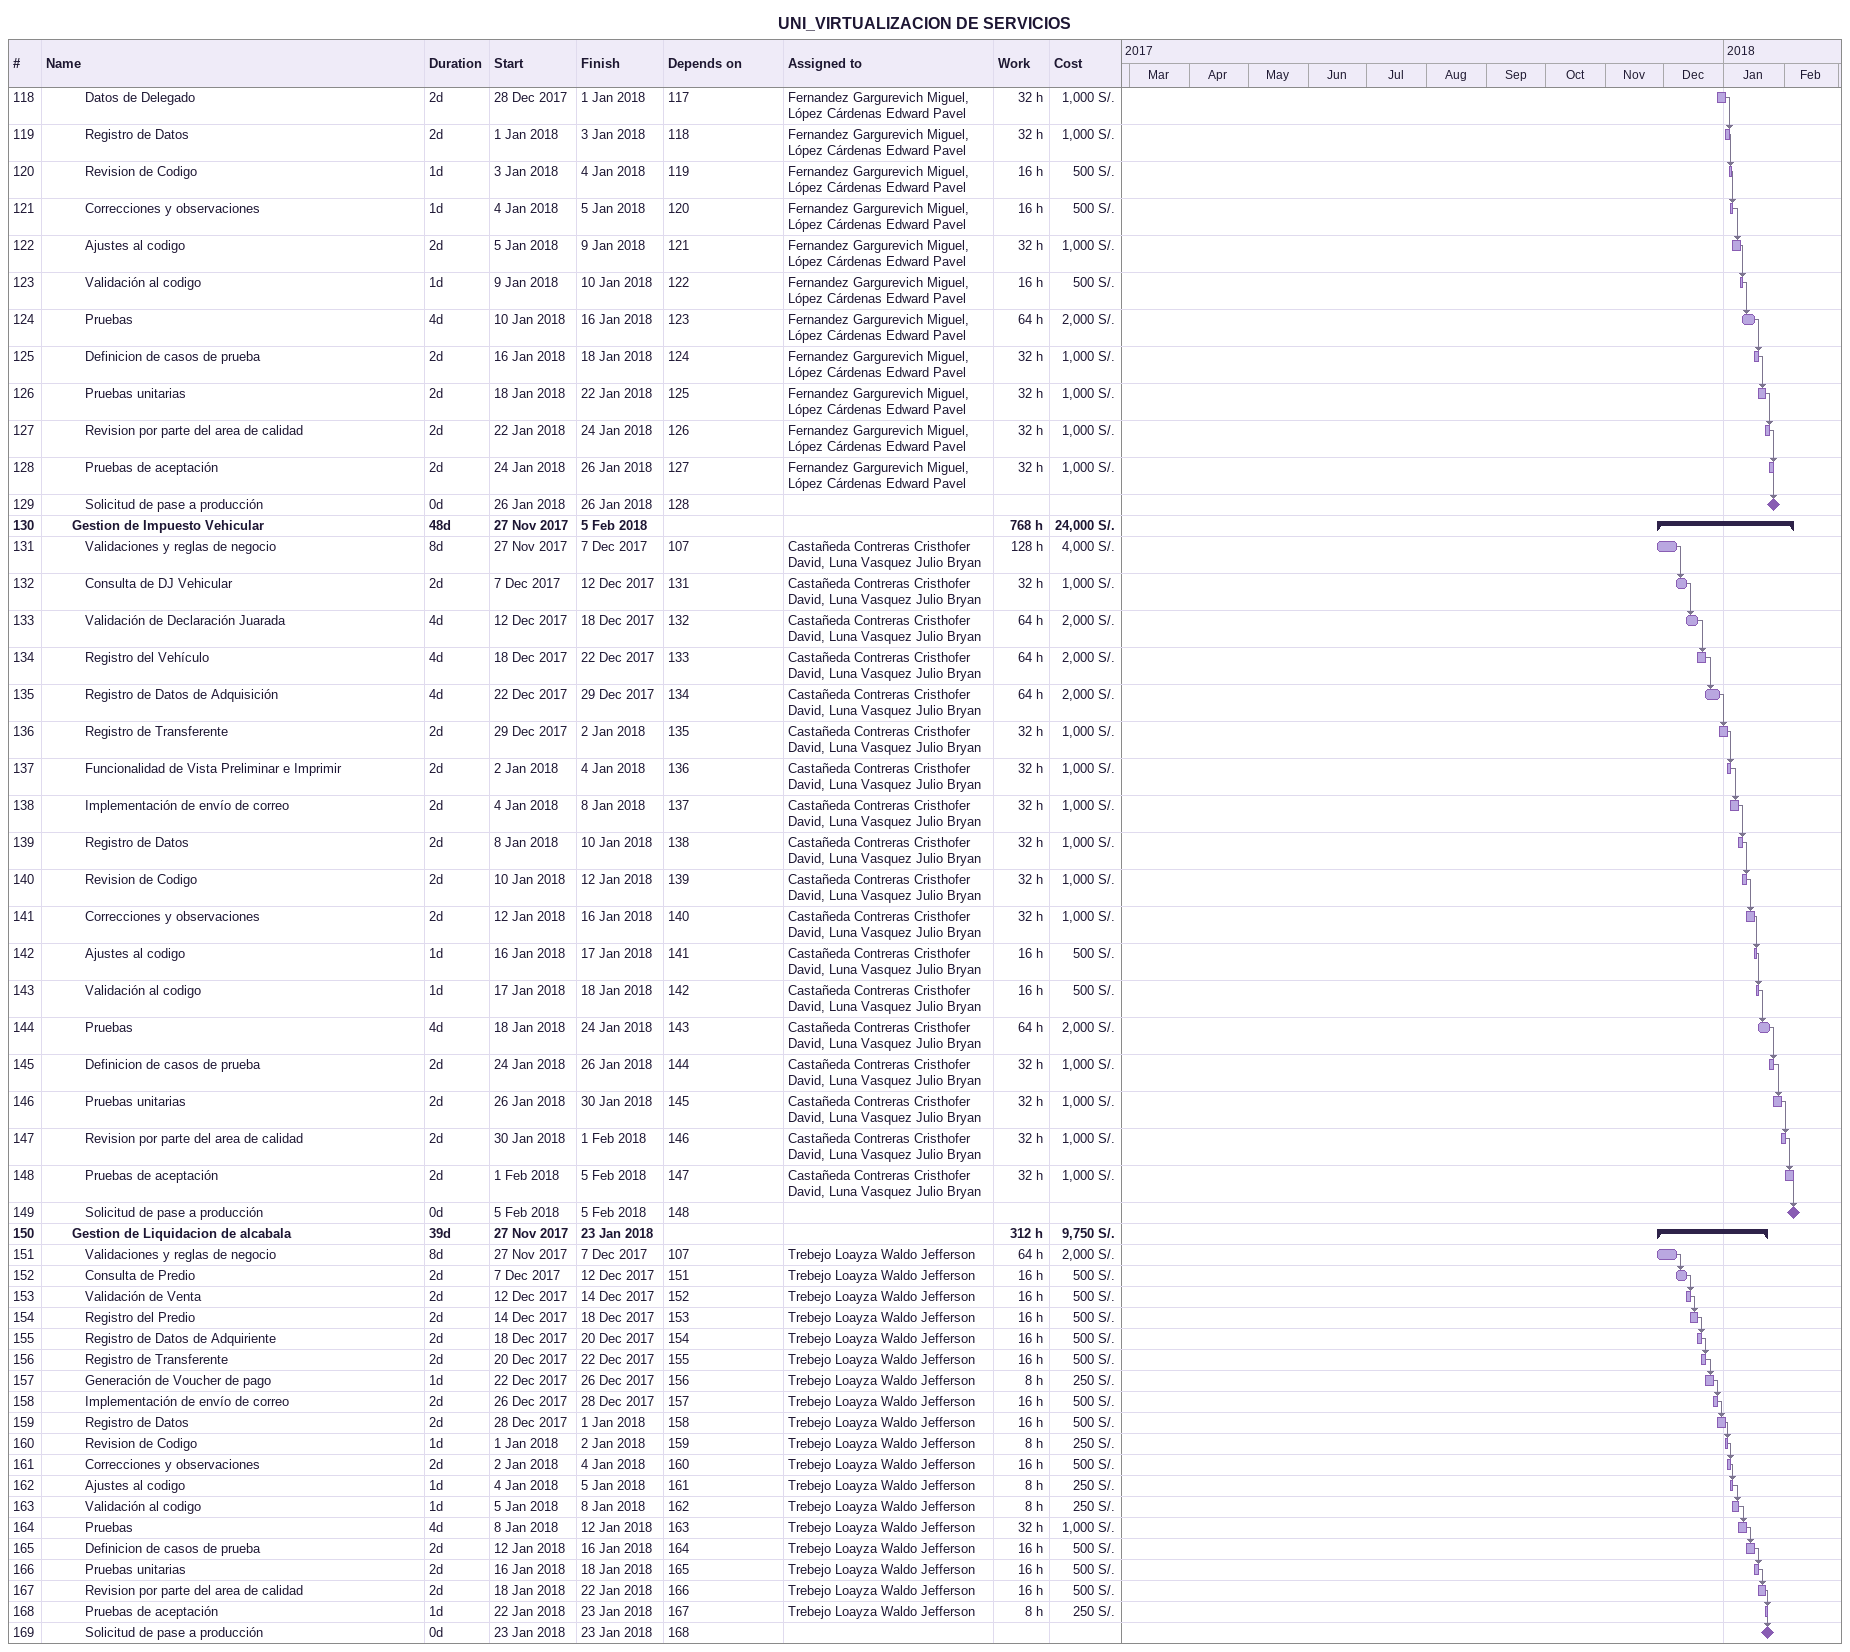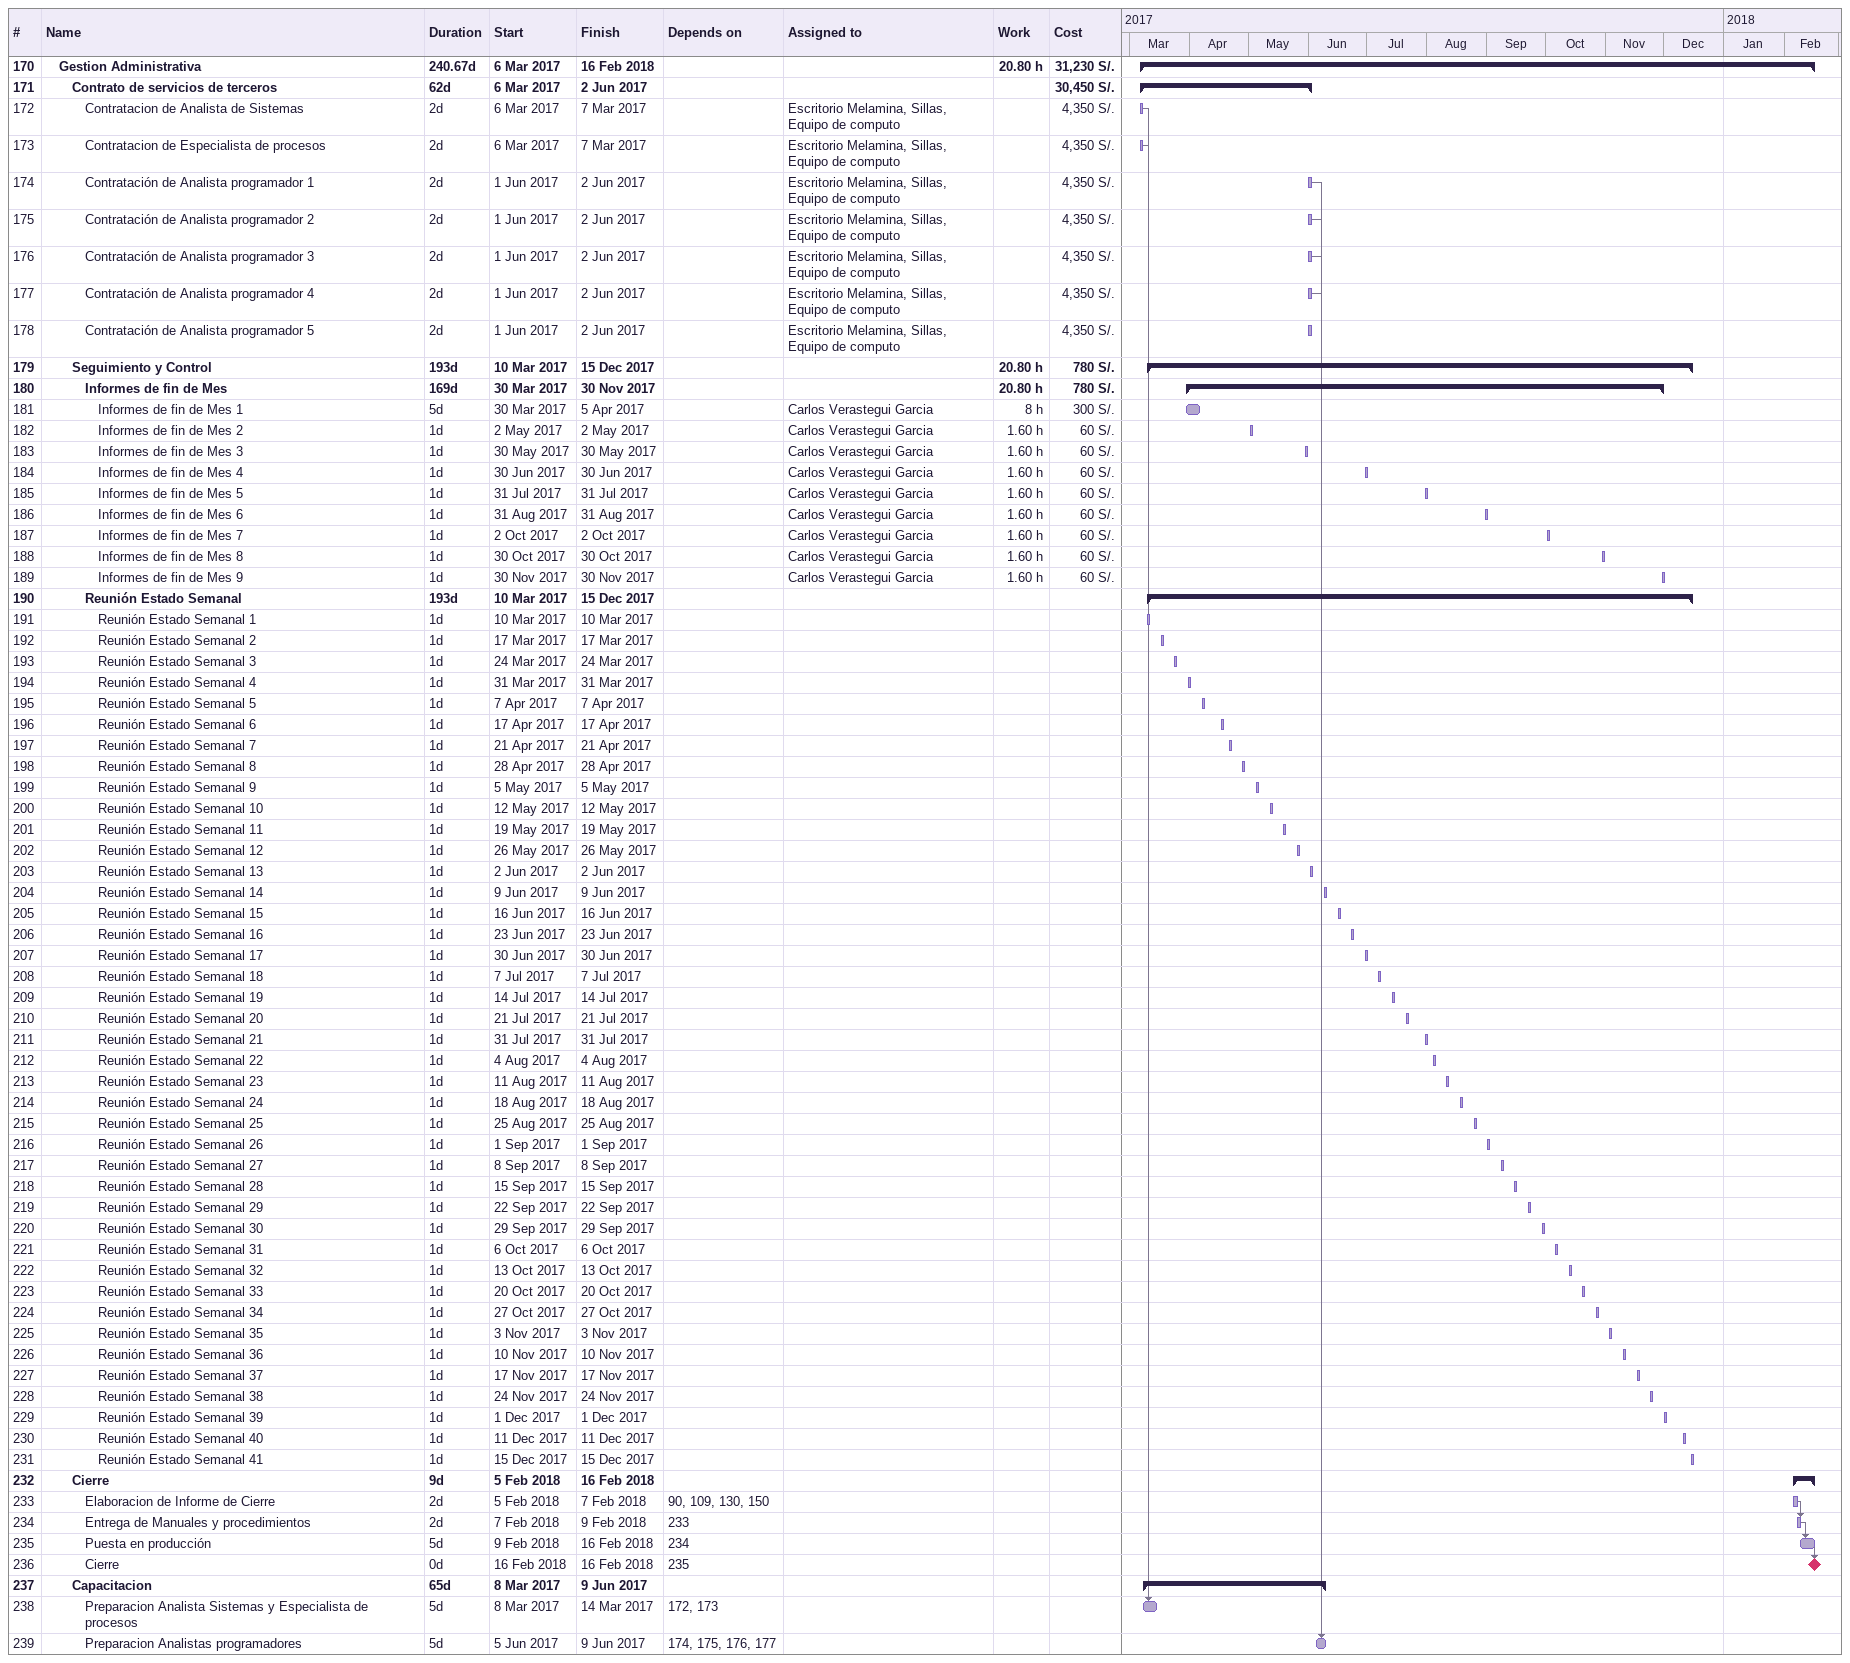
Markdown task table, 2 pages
UNI_VIRTUALIZACION DE SERVICIOS

| ID | Level | Task | Duration | Start | Finish | Predecessors | Resources | Work (h) | Cost (S/.) |
|---|---|---|---|---|---|---|---|---|---|
| 118 | 4 | Datos de Delegado | 2d | 2017-12-28 | 2018-01-01 | 117 | Fernandez Gargurevich Miguel, López Cárdenas Edward Pavel | 32 | 1000 |
| 119 | 4 | Registro de Datos | 2d | 2018-01-01 | 2018-01-03 | 118 | Fernandez Gargurevich Miguel, López Cárdenas Edward Pavel | 32 | 1000 |
| 120 | 4 | Revision de Codigo | 1d | 2018-01-03 | 2018-01-04 | 119 | Fernandez Gargurevich Miguel, López Cárdenas Edward Pavel | 16 | 500 |
| 121 | 4 | Correcciones y observaciones | 1d | 2018-01-04 | 2018-01-05 | 120 | Fernandez Gargurevich Miguel, López Cárdenas Edward Pavel | 16 | 500 |
| 122 | 4 | Ajustes al codigo | 2d | 2018-01-05 | 2018-01-09 | 121 | Fernandez Gargurevich Miguel, López Cárdenas Edward Pavel | 32 | 1000 |
| 123 | 4 | Validación al codigo | 1d | 2018-01-09 | 2018-01-10 | 122 | Fernandez Gargurevich Miguel, López Cárdenas Edward Pavel | 16 | 500 |
| 124 | 4 | Pruebas | 4d | 2018-01-10 | 2018-01-16 | 123 | Fernandez Gargurevich Miguel, López Cárdenas Edward Pavel | 64 | 2000 |
| 125 | 4 | Definicion de casos de prueba | 2d | 2018-01-16 | 2018-01-18 | 124 | Fernandez Gargurevich Miguel, López Cárdenas Edward Pavel | 32 | 1000 |
| 126 | 4 | Pruebas unitarias | 2d | 2018-01-18 | 2018-01-22 | 125 | Fernandez Gargurevich Miguel, López Cárdenas Edward Pavel | 32 | 1000 |
| 127 | 4 | Revision por parte del area de calidad | 2d | 2018-01-22 | 2018-01-24 | 126 | Fernandez Gargurevich Miguel, López Cárdenas Edward Pavel | 32 | 1000 |
| 128 | 4 | Pruebas de aceptación | 2d | 2018-01-24 | 2018-01-26 | 127 | Fernandez Gargurevich Miguel, López Cárdenas Edward Pavel | 32 | 1000 |
| 129 | 4 | Solicitud de pase a producción | 0d | 2018-01-26 | 2018-01-26 | 128 |  |  |  |
| 130 | 3 | **Gestion de Impuesto Vehicular** | 48d | 2017-11-27 | 2018-02-05 |  |  | 768 | 24000 |
| 131 | 4 | Validaciones y reglas de negocio | 8d | 2017-11-27 | 2017-12-07 | 107 | Castañeda Contreras Cristhofer David, Luna Vasquez Julio Bryan | 128 | 4000 |
| 132 | 4 | Consulta de DJ Vehicular | 2d | 2017-12-07 | 2017-12-12 | 131 | Castañeda Contreras Cristhofer David, Luna Vasquez Julio Bryan | 32 | 1000 |
| 133 | 4 | Validación de Declaración Juarada | 4d | 2017-12-12 | 2017-12-18 | 132 | Castañeda Contreras Cristhofer David, Luna Vasquez Julio Bryan | 64 | 2000 |
| 134 | 4 | Registro del Vehículo | 4d | 2017-12-18 | 2017-12-22 | 133 | Castañeda Contreras Cristhofer David, Luna Vasquez Julio Bryan | 64 | 2000 |
| 135 | 4 | Registro de Datos de Adquisición | 4d | 2017-12-22 | 2017-12-29 | 134 | Castañeda Contreras Cristhofer David, Luna Vasquez Julio Bryan | 64 | 2000 |
| 136 | 4 | Registro de Transferente | 2d | 2017-12-29 | 2018-01-02 | 135 | Castañeda Contreras Cristhofer David, Luna Vasquez Julio Bryan | 32 | 1000 |
| 137 | 4 | Funcionalidad de Vista Preliminar e Imprimir | 2d | 2018-01-02 | 2018-01-04 | 136 | Castañeda Contreras Cristhofer David, Luna Vasquez Julio Bryan | 32 | 1000 |
| 138 | 4 | Implementación de envío de correo | 2d | 2018-01-04 | 2018-01-08 | 137 | Castañeda Contreras Cristhofer David, Luna Vasquez Julio Bryan | 32 | 1000 |
| 139 | 4 | Registro de Datos | 2d | 2018-01-08 | 2018-01-10 | 138 | Castañeda Contreras Cristhofer David, Luna Vasquez Julio Bryan | 32 | 1000 |
| 140 | 4 | Revision de Codigo | 2d | 2018-01-10 | 2018-01-12 | 139 | Castañeda Contreras Cristhofer David, Luna Vasquez Julio Bryan | 32 | 1000 |
| 141 | 4 | Correcciones y observaciones | 2d | 2018-01-12 | 2018-01-16 | 140 | Castañeda Contreras Cristhofer David, Luna Vasquez Julio Bryan | 32 | 1000 |
| 142 | 4 | Ajustes al codigo | 1d | 2018-01-16 | 2018-01-17 | 141 | Castañeda Contreras Cristhofer David, Luna Vasquez Julio Bryan | 16 | 500 |
| 143 | 4 | Validación al codigo | 1d | 2018-01-17 | 2018-01-18 | 142 | Castañeda Contreras Cristhofer David, Luna Vasquez Julio Bryan | 16 | 500 |
| 144 | 4 | Pruebas | 4d | 2018-01-18 | 2018-01-24 | 143 | Castañeda Contreras Cristhofer David, Luna Vasquez Julio Bryan | 64 | 2000 |
| 145 | 4 | Definicion de casos de prueba | 2d | 2018-01-24 | 2018-01-26 | 144 | Castañeda Contreras Cristhofer David, Luna Vasquez Julio Bryan | 32 | 1000 |
| 146 | 4 | Pruebas unitarias | 2d | 2018-01-26 | 2018-01-30 | 145 | Castañeda Contreras Cristhofer David, Luna Vasquez Julio Bryan | 32 | 1000 |
| 147 | 4 | Revision por parte del area de calidad | 2d | 2018-01-30 | 2018-02-01 | 146 | Castañeda Contreras Cristhofer David, Luna Vasquez Julio Bryan | 32 | 1000 |
| 148 | 4 | Pruebas de aceptación | 2d | 2018-02-01 | 2018-02-05 | 147 | Castañeda Contreras Cristhofer David, Luna Vasquez Julio Bryan | 32 | 1000 |
| 149 | 4 | Solicitud de pase a producción | 0d | 2018-02-05 | 2018-02-05 | 148 |  |  |  |
| 150 | 3 | **Gestion de Liquidacion de alcabala** | 39d | 2017-11-27 | 2018-01-23 |  |  | 312 | 9750 |
| 151 | 4 | Validaciones y reglas de negocio | 8d | 2017-11-27 | 2017-12-07 | 107 | Trebejo Loayza Waldo Jefferson | 64 | 2000 |
| 152 | 4 | Consulta de Predio | 2d | 2017-12-07 | 2017-12-12 | 151 | Trebejo Loayza Waldo Jefferson | 16 | 500 |
| 153 | 4 | Validación de Venta | 2d | 2017-12-12 | 2017-12-14 | 152 | Trebejo Loayza Waldo Jefferson | 16 | 500 |
| 154 | 4 | Registro del Predio | 2d | 2017-12-14 | 2017-12-18 | 153 | Trebejo Loayza Waldo Jefferson | 16 | 500 |
| 155 | 4 | Registro de Datos de Adquiriente | 2d | 2017-12-18 | 2017-12-20 | 154 | Trebejo Loayza Waldo Jefferson | 16 | 500 |
| 156 | 4 | Registro de Transferente | 2d | 2017-12-20 | 2017-12-22 | 155 | Trebejo Loayza Waldo Jefferson | 16 | 500 |
| 157 | 4 | Generación de Voucher de pago | 1d | 2017-12-22 | 2017-12-26 | 156 | Trebejo Loayza Waldo Jefferson | 8 | 250 |
| 158 | 4 | Implementación de envío de correo | 2d | 2017-12-26 | 2017-12-28 | 157 | Trebejo Loayza Waldo Jefferson | 16 | 500 |
| 159 | 4 | Registro de Datos | 2d | 2017-12-28 | 2018-01-01 | 158 | Trebejo Loayza Waldo Jefferson | 16 | 500 |
| 160 | 4 | Revision de Codigo | 1d | 2018-01-01 | 2018-01-02 | 159 | Trebejo Loayza Waldo Jefferson | 8 | 250 |
| 161 | 4 | Correcciones y observaciones | 2d | 2018-01-02 | 2018-01-04 | 160 | Trebejo Loayza Waldo Jefferson | 16 | 500 |
| 162 | 4 | Ajustes al codigo | 1d | 2018-01-04 | 2018-01-05 | 161 | Trebejo Loayza Waldo Jefferson | 8 | 250 |
| 163 | 4 | Validación al codigo | 1d | 2018-01-05 | 2018-01-08 | 162 | Trebejo Loayza Waldo Jefferson | 8 | 250 |
| 164 | 4 | Pruebas | 4d | 2018-01-08 | 2018-01-12 | 163 | Trebejo Loayza Waldo Jefferson | 32 | 1000 |
| 165 | 4 | Definicion de casos de prueba | 2d | 2018-01-12 | 2018-01-16 | 164 | Trebejo Loayza Waldo Jefferson | 16 | 500 |
| 166 | 4 | Pruebas unitarias | 2d | 2018-01-16 | 2018-01-18 | 165 | Trebejo Loayza Waldo Jefferson | 16 | 500 |
| 167 | 4 | Revision por parte del area de calidad | 2d | 2018-01-18 | 2018-01-22 | 166 | Trebejo Loayza Waldo Jefferson | 16 | 500 |
| 168 | 4 | Pruebas de aceptación | 1d | 2018-01-22 | 2018-01-23 | 167 | Trebejo Loayza Waldo Jefferson | 8 | 250 |
| 169 | 4 | Solicitud de pase a producción | 0d | 2018-01-23 | 2018-01-23 | 168 |  |  |  |
| 170 | 2 | **Gestion Administrativa** | 240.67d | 2017-03-06 | 2018-02-16 |  |  | 20.80 | 31230 |
| 171 | 3 | **Contrato de servicios de terceros** | 62d | 2017-03-06 | 2017-06-02 |  |  |  | 30450 |
| 172 | 4 | Contratacion de Analista de Sistemas | 2d | 2017-03-06 | 2017-03-07 |  | Escritorio Melamina, Sillas, Equipo de computo |  | 4350 |
| 173 | 4 | Contratacion de Especialista de procesos | 2d | 2017-03-06 | 2017-03-07 |  | Escritorio Melamina, Sillas, Equipo de computo |  | 4350 |
| 174 | 4 | Contratación de Analista programador 1 | 2d | 2017-06-01 | 2017-06-02 |  | Escritorio Melamina, Sillas, Equipo de computo |  | 4350 |
| 175 | 4 | Contratación de Analista programador 2 | 2d | 2017-06-01 | 2017-06-02 |  | Escritorio Melamina, Sillas, Equipo de computo |  | 4350 |
| 176 | 4 | Contratación de Analista programador 3 | 2d | 2017-06-01 | 2017-06-02 |  | Escritorio Melamina, Sillas, Equipo de computo |  | 4350 |
| 177 | 4 | Contratación de Analista programador 4 | 2d | 2017-06-01 | 2017-06-02 |  | Escritorio Melamina, Sillas, Equipo de computo |  | 4350 |
| 178 | 4 | Contratación de Analista programador 5 | 2d | 2017-06-01 | 2017-06-02 |  | Escritorio Melamina, Sillas, Equipo de computo |  | 4350 |
| 179 | 3 | **Seguimiento y Control** | 193d | 2017-03-10 | 2017-12-15 |  |  | 20.80 | 780 |
| 180 | 4 | **Informes de fin de Mes** | 169d | 2017-03-30 | 2017-11-30 |  |  | 20.80 | 780 |
| 181 | 5 | Informes de fin de Mes 1 | 5d | 2017-03-30 | 2017-04-05 |  | Carlos Verastegui Garcia | 8 | 300 |
| 182 | 5 | Informes de fin de Mes 2 | 1d | 2017-05-02 | 2017-05-02 |  | Carlos Verastegui Garcia | 1.60 | 60 |
| 183 | 5 | Informes de fin de Mes 3 | 1d | 2017-05-30 | 2017-05-30 |  | Carlos Verastegui Garcia | 1.60 | 60 |
| 184 | 5 | Informes de fin de Mes 4 | 1d | 2017-06-30 | 2017-06-30 |  | Carlos Verastegui Garcia | 1.60 | 60 |
| 185 | 5 | Informes de fin de Mes 5 | 1d | 2017-07-31 | 2017-07-31 |  | Carlos Verastegui Garcia | 1.60 | 60 |
| 186 | 5 | Informes de fin de Mes 6 | 1d | 2017-08-31 | 2017-08-31 |  | Carlos Verastegui Garcia | 1.60 | 60 |
| 187 | 5 | Informes de fin de Mes 7 | 1d | 2017-10-02 | 2017-10-02 |  | Carlos Verastegui Garcia | 1.60 | 60 |
| 188 | 5 | Informes de fin de Mes 8 | 1d | 2017-10-30 | 2017-10-30 |  | Carlos Verastegui Garcia | 1.60 | 60 |
| 189 | 5 | Informes de fin de Mes 9 | 1d | 2017-11-30 | 2017-11-30 |  | Carlos Verastegui Garcia | 1.60 | 60 |
| 190 | 4 | **Reunión Estado Semanal** | 193d | 2017-03-10 | 2017-12-15 |  |  |  |  |
| 191 | 5 | Reunión Estado Semanal 1 | 1d | 2017-03-10 | 2017-03-10 |  |  |  |  |
| 192 | 5 | Reunión Estado Semanal 2 | 1d | 2017-03-17 | 2017-03-17 |  |  |  |  |
| 193 | 5 | Reunión Estado Semanal 3 | 1d | 2017-03-24 | 2017-03-24 |  |  |  |  |
| 194 | 5 | Reunión Estado Semanal 4 | 1d | 2017-03-31 | 2017-03-31 |  |  |  |  |
| 195 | 5 | Reunión Estado Semanal 5 | 1d | 2017-04-07 | 2017-04-07 |  |  |  |  |
| 196 | 5 | Reunión Estado Semanal 6 | 1d | 2017-04-17 | 2017-04-17 |  |  |  |  |
| 197 | 5 | Reunión Estado Semanal 7 | 1d | 2017-04-21 | 2017-04-21 |  |  |  |  |
| 198 | 5 | Reunión Estado Semanal 8 | 1d | 2017-04-28 | 2017-04-28 |  |  |  |  |
| 199 | 5 | Reunión Estado Semanal 9 | 1d | 2017-05-05 | 2017-05-05 |  |  |  |  |
| 200 | 5 | Reunión Estado Semanal 10 | 1d | 2017-05-12 | 2017-05-12 |  |  |  |  |
| 201 | 5 | Reunión Estado Semanal 11 | 1d | 2017-05-19 | 2017-05-19 |  |  |  |  |
| 202 | 5 | Reunión Estado Semanal 12 | 1d | 2017-05-26 | 2017-05-26 |  |  |  |  |
| 203 | 5 | Reunión Estado Semanal 13 | 1d | 2017-06-02 | 2017-06-02 |  |  |  |  |
| 204 | 5 | Reunión Estado Semanal 14 | 1d | 2017-06-09 | 2017-06-09 |  |  |  |  |
| 205 | 5 | Reunión Estado Semanal 15 | 1d | 2017-06-16 | 2017-06-16 |  |  |  |  |
| 206 | 5 | Reunión Estado Semanal 16 | 1d | 2017-06-23 | 2017-06-23 |  |  |  |  |
| 207 | 5 | Reunión Estado Semanal 17 | 1d | 2017-06-30 | 2017-06-30 |  |  |  |  |
| 208 | 5 | Reunión Estado Semanal 18 | 1d | 2017-07-07 | 2017-07-07 |  |  |  |  |
| 209 | 5 | Reunión Estado Semanal 19 | 1d | 2017-07-14 | 2017-07-14 |  |  |  |  |
| 210 | 5 | Reunión Estado Semanal 20 | 1d | 2017-07-21 | 2017-07-21 |  |  |  |  |
| 211 | 5 | Reunión Estado Semanal 21 | 1d | 2017-07-31 | 2017-07-31 |  |  |  |  |
| 212 | 5 | Reunión Estado Semanal 22 | 1d | 2017-08-04 | 2017-08-04 |  |  |  |  |
| 213 | 5 | Reunión Estado Semanal 23 | 1d | 2017-08-11 | 2017-08-11 |  |  |  |  |
| 214 | 5 | Reunión Estado Semanal 24 | 1d | 2017-08-18 | 2017-08-18 |  |  |  |  |
| 215 | 5 | Reunión Estado Semanal 25 | 1d | 2017-08-25 | 2017-08-25 |  |  |  |  |
| 216 | 5 | Reunión Estado Semanal 26 | 1d | 2017-09-01 | 2017-09-01 |  |  |  |  |
| 217 | 5 | Reunión Estado Semanal 27 | 1d | 2017-09-08 | 2017-09-08 |  |  |  |  |
| 218 | 5 | Reunión Estado Semanal 28 | 1d | 2017-09-15 | 2017-09-15 |  |  |  |  |
| 219 | 5 | Reunión Estado Semanal 29 | 1d | 2017-09-22 | 2017-09-22 |  |  |  |  |
| 220 | 5 | Reunión Estado Semanal 30 | 1d | 2017-09-29 | 2017-09-29 |  |  |  |  |
| 221 | 5 | Reunión Estado Semanal 31 | 1d | 2017-10-06 | 2017-10-06 |  |  |  |  |
| 222 | 5 | Reunión Estado Semanal 32 | 1d | 2017-10-13 | 2017-10-13 |  |  |  |  |
| 223 | 5 | Reunión Estado Semanal 33 | 1d | 2017-10-20 | 2017-10-20 |  |  |  |  |
| 224 | 5 | Reunión Estado Semanal 34 | 1d | 2017-10-27 | 2017-10-27 |  |  |  |  |
| 225 | 5 | Reunión Estado Semanal 35 | 1d | 2017-11-03 | 2017-11-03 |  |  |  |  |
| 226 | 5 | Reunión Estado Semanal 36 | 1d | 2017-11-10 | 2017-11-10 |  |  |  |  |
| 227 | 5 | Reunión Estado Semanal 37 | 1d | 2017-11-17 | 2017-11-17 |  |  |  |  |
| 228 | 5 | Reunión Estado Semanal 38 | 1d | 2017-11-24 | 2017-11-24 |  |  |  |  |
| 229 | 5 | Reunión Estado Semanal 39 | 1d | 2017-12-01 | 2017-12-01 |  |  |  |  |
| 230 | 5 | Reunión Estado Semanal 40 | 1d | 2017-12-11 | 2017-12-11 |  |  |  |  |
| 231 | 5 | Reunión Estado Semanal 41 | 1d | 2017-12-15 | 2017-12-15 |  |  |  |  |
| 232 | 3 | **Cierre** | 9d | 2018-02-05 | 2018-02-16 |  |  |  |  |
| 233 | 4 | Elaboracion de Informe de Cierre | 2d | 2018-02-05 | 2018-02-07 | 90, 109, 130, 150 |  |  |  |
| 234 | 4 | Entrega de Manuales y procedimientos | 2d | 2018-02-07 | 2018-02-09 | 233 |  |  |  |
| 235 | 4 | Puesta en producción | 5d | 2018-02-09 | 2018-02-16 | 234 |  |  |  |
| 236 | 4 | Cierre | 0d | 2018-02-16 | 2018-02-16 | 235 |  |  |  |
| 237 | 3 | **Capacitacion** | 65d | 2017-03-08 | 2017-06-09 |  |  |  |  |
| 238 | 4 | Preparacion Analista Sistemas y Especialista de procesos | 5d | 2017-03-08 | 2017-03-14 | 172, 173 |  |  |  |
| 239 | 4 | Preparacion Analistas programadores | 5d | 2017-06-05 | 2017-06-09 | 174, 175, 176, 177 |  |  |  |
